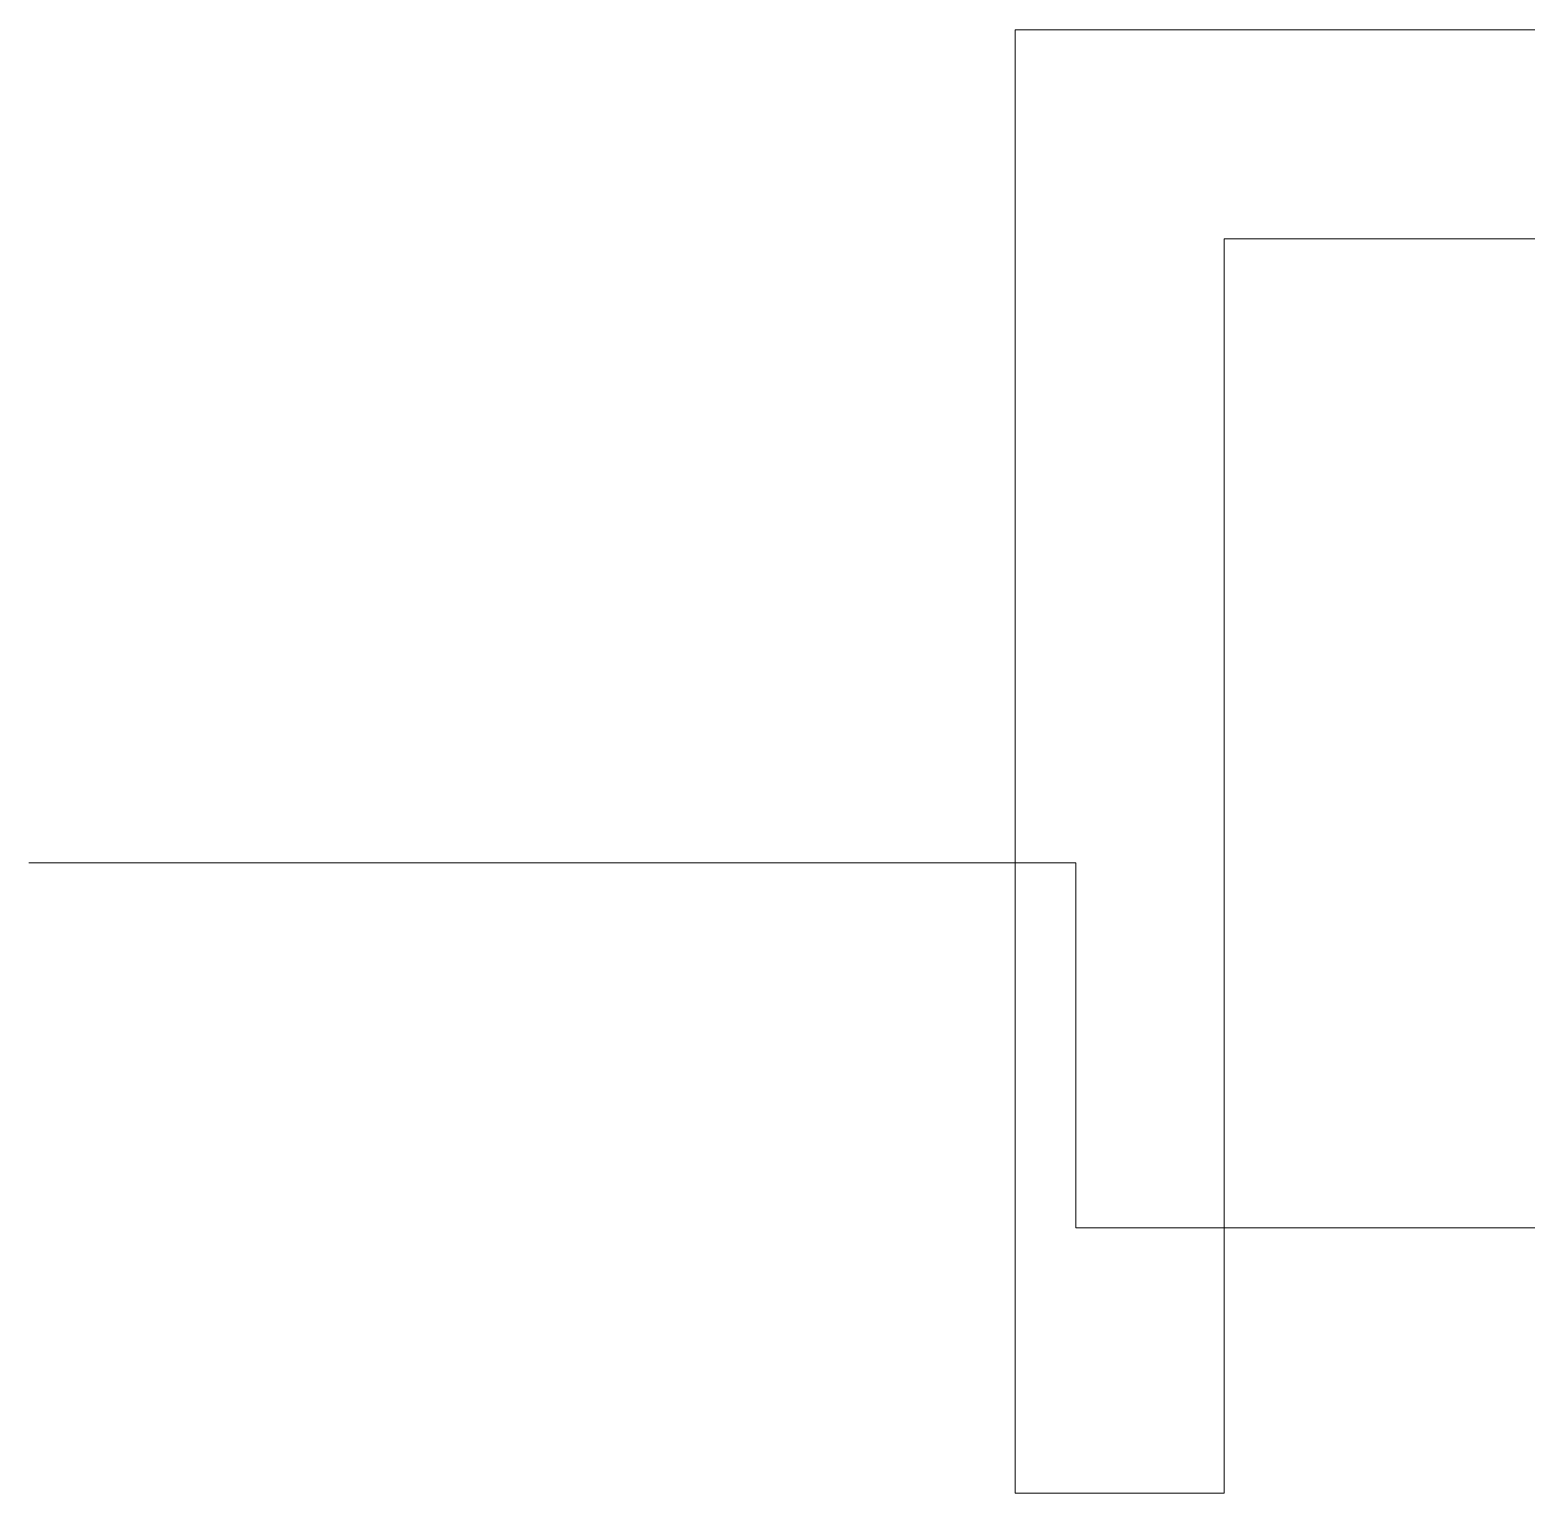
# Model space of a CAD drawing. Header units: millimetres. Extents: x -461 to 1315, y -154 to 152.
# Drawn here: x -184.403 to -183.329, y -109.613 to -108.563 of the extents above; entities that cross this region are included whole.
import ezdxf

# ---------------------------------------------------------------- set-up
doc = ezdxf.new("R2010")
doc.units = ezdxf.units.MM
doc.linetypes.add('ACAD_ISO04W100', pattern=[30, 24, -3, 0, -3])
doc.linetypes.add('DASHED', pattern=[0.75, 0.5, -0.25])
doc.layers.add('A-WALL', color=253, linetype='Continuous', lineweight=15)
doc.layers.add('E-CONT', color=222, linetype='DASHED', lineweight=13)

msp = doc.modelspace()

# ---------------------------------------------------------------- linework, layer by layer
at = {"layer": 'A-WALL'}
for p, q in [((-183.6956, -108.7126), (-183.6956, -108.5626)), ((-183.6956, -108.5626), (-181.8956, -108.5626)), ((-183.6956, -108.5626), (-183.5456, -108.5626)), ((-183.6956, -108.7126), (-183.6956, -108.5626)), ((-183.6956, -108.5626), (-181.8956, -108.5626)), ((-183.6956, -108.5626), (-183.5456, -108.5626)), ((-183.6956, -109.0126), (-183.6956, -108.7126)), ((-183.6956, -109.0126), (-183.6956, -108.7126)), ((-183.5456, -108.7126), (-181.8956, -108.7126)), ((-183.5456, -109.3126), (-183.5456, -108.7126)), ((-183.5456, -108.7126), (-181.8956, -108.7126)), ((-183.5456, -109.3126), (-183.5456, -108.7126)), ((-183.6956, -109.0126), (-183.6956, -109.6126)), ((-183.6956, -109.0126), (-183.6956, -109.6126)), ((-183.5456, -109.3126), (-183.5456, -109.6126)), ((-183.5456, -109.3126), (-183.5456, -109.6126)), ((-183.6956, -109.6126), (-183.5456, -109.6126)), ((-183.6956, -109.6126), (-183.5456, -109.6126))]:
    msp.add_line(p, q, dxfattribs=at)
at = {"layer": 'E-CONT', "linetype": 'ACAD_ISO04W100'}
for p, q in [((-184.4036, -109.1603), (-183.6522, -109.1603)), ((-183.6522, -109.1603), (-183.6522, -109.4222)), ((-183.6522, -109.4222), (-182.7048, -109.4222))]:
    msp.add_line(p, q, dxfattribs=at)

doc.saveas('drawing.dxf')
